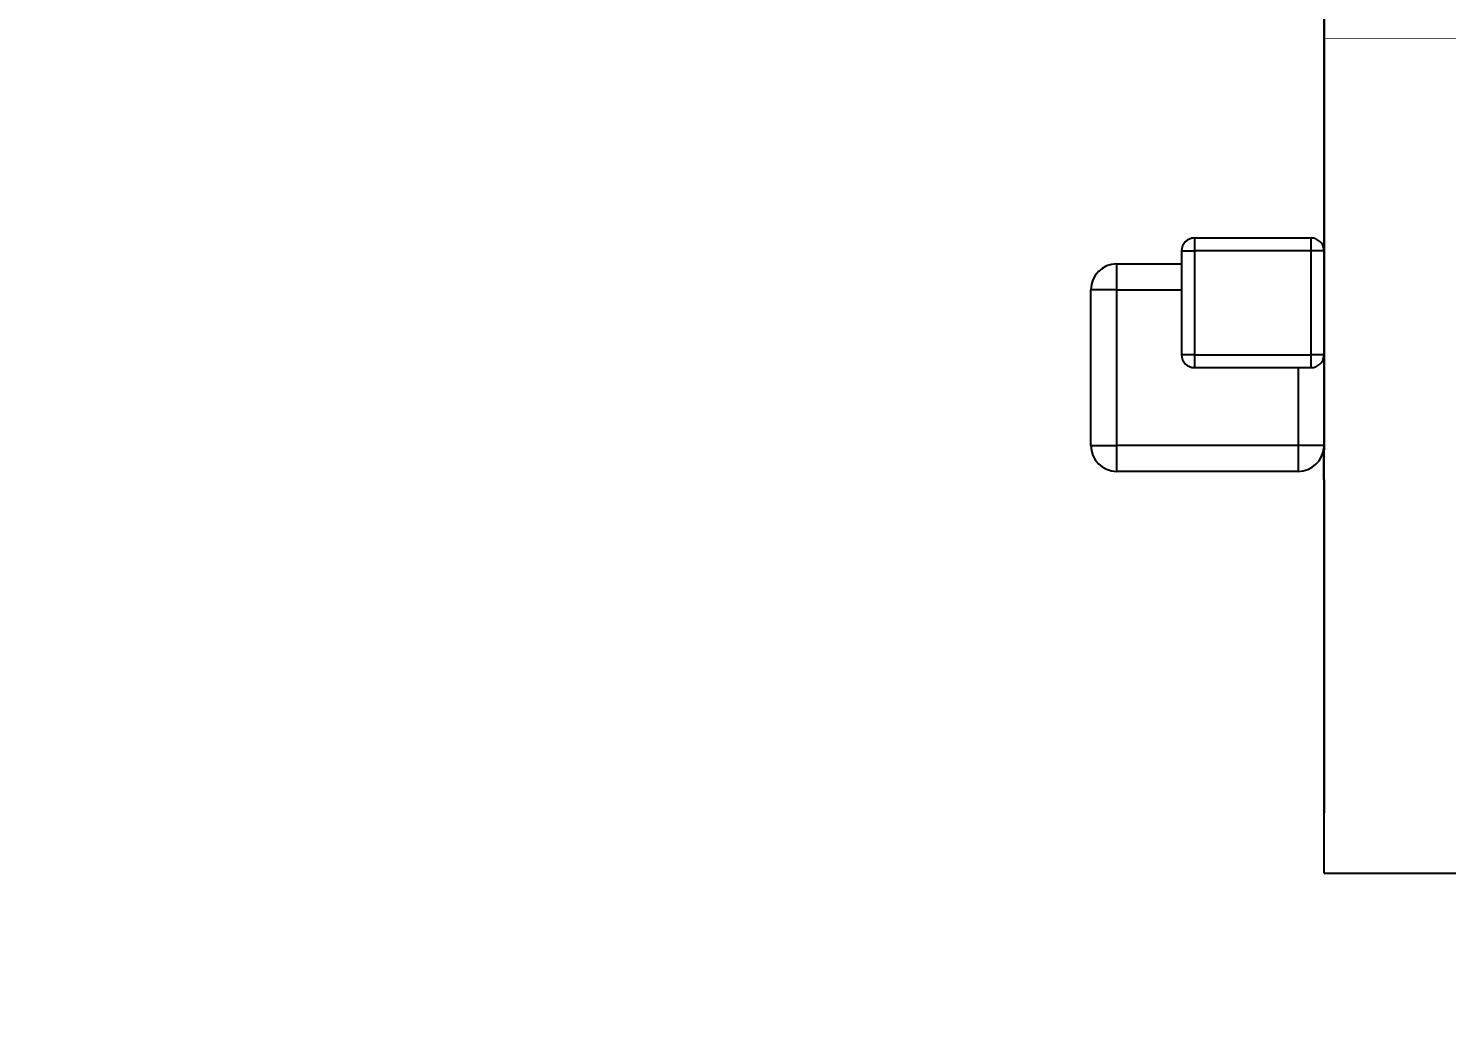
# Model space of a CAD drawing. Extents: x 68 to 194, y 85 to 140.
# Drawn here: x 179.54 to 185.02, y 92.38 to 96.21 of the extents above; entities that cross this region are included whole.
import ezdxf
from ezdxf.enums import TextEntityAlignment as Align

# ---------------------------------------------------------------- set-up
doc = ezdxf.new("R2010")
doc.units = 0
doc.layers.get('0').update_dxf_attribs({"linetype": 'CONTINUOUS'})
doc.layers.add('Dimension011', color=7, linetype='CONTINUOUS')
doc.layers.add('View005', color=7, linetype='CONTINUOUS')
doc.styles.get("Standard").update_dxf_attribs({"font": 'arial.ttf'})
doc.dimstyles.get("Standard").update_dxf_attribs({"dimscale": 0, "dimtxt": 2.5, "dimasz": 2.5, "dimexe": 1.25, "dimexo": 0.625, "dimtad": 1, "dimtxsty": 'STANDARD', "dimcen": 2.5, "dimazin": 3, "dimtfac": 1, "dimtmove": 0, "dimatfit": 3})

# ---------------------------------------------------------------- blocks, each defined once
blk = doc.blocks.new('*Dimension011')
at = {"color": 0}
for points in [[(179.542, 97.8016), (179.542, 96.9682), (184.542, 97.3849)], [(190.142, 97.8016), (190.142, 96.9682), (185.142, 97.3849)]]:
    blk.add_solid(points, dxfattribs=at)
at = {"layer": 'Dimension011'}
for p, q in [((184.542, 92.95), (184.542, 97.3849)), ((185.142, 97.3849), (184.542, 97.3849)), ((185.142, 92.95), (185.142, 97.3849))]:
    blk.add_line(p, q, dxfattribs=at)
blk.add_text('0.60', height=3.5, dxfattribs=at).set_placement((187.601, 97.3849), align=Align.CENTER)

msp = doc.modelspace()

# ---------------------------------------------------------------- linework, layer by layer
at = {"layer": 'View005'}
for p, q in [((184.542, 92.95), (184.542, 101.35)), ((184.542, 92.95), (184.542, 101.35)), ((184.542, 92.95), (184.542, 101.35)), ((184.541, 96.1675), (184.542, 96.1675)), ((184.541, 96.1675), (184.542, 96.1675)), ((184.541, 96.1175), (184.542, 96.1175)), ((184.541, 96.1175), (184.542, 96.1175)), ((184.541, 95.4825), (184.542, 95.4825)), ((184.541, 95.4825), (184.542, 95.4825)), ((184.492, 95.4), (184.042, 95.4)), ((184.492, 95.4), (184.042, 95.4)), ((184.492, 95.4), (184.042, 95.4)), ((184.492, 95.4), (184.042, 95.4)), ((184.492, 95.4), (184.042, 95.4)), ((184.492, 95.4), (184.042, 95.4)), ((183.992, 95.35), (183.992, 94.95)), ((183.992, 95.35), (183.992, 94.95)), ((183.992, 95.35), (183.992, 94.95)), ((183.992, 95.35), (183.992, 94.95)), ((183.992, 95.35), (183.992, 94.95)), ((183.992, 95.35), (183.992, 94.95)), ((184.042, 95.35), (184.042, 94.95)), ((184.042, 95.35), (184.042, 94.95)), ((184.492, 95.35), (184.042, 95.35)), ((184.492, 95.35), (184.042, 95.35)), ((184.042, 95.35), (184.042, 94.95)), ((184.042, 95.35), (184.042, 94.95)), ((184.492, 95.35), (184.042, 95.35)), ((184.492, 95.35), (184.042, 95.35)), ((184.042, 95.35), (184.042, 94.95)), ((184.492, 95.35), (184.042, 95.35)), ((184.042, 95.35), (184.042, 94.95)), ((184.492, 95.35), (184.042, 95.35)), ((184.492, 94.95), (184.492, 95.35)), ((184.492, 94.95), (184.492, 95.35)), ((184.492, 94.95), (184.492, 95.35)), ((184.492, 94.95), (184.492, 95.35)), ((184.492, 94.95), (184.492, 95.35)), ((184.492, 94.95), (184.492, 95.35)), ((183.742, 95.3), (183.992, 95.3)), ((183.742, 95.3), (183.992, 95.3)), ((183.742, 95.3), (183.992, 95.3)), ((183.742, 95.3), (183.992, 95.3)), ((183.742, 95.3), (183.992, 95.3)), ((183.742, 95.3), (183.992, 95.3)), ((183.642, 94.6), (183.642, 95.2)), ((183.642, 94.6), (183.642, 95.2)), ((183.642, 94.6), (183.642, 95.2)), ((183.642, 94.6), (183.642, 95.2)), ((183.642, 94.6), (183.642, 95.2)), ((183.642, 94.6), (183.642, 95.2)), ((183.742, 94.6), (183.742, 95.2)), ((183.742, 94.6), (183.742, 95.2)), ((183.742, 95.2), (183.992, 95.2)), ((183.742, 95.2), (183.992, 95.2)), ((183.742, 94.6), (183.742, 95.2)), ((183.742, 94.6), (183.742, 95.2)), ((183.742, 95.2), (183.992, 95.2)), ((183.742, 95.2), (183.992, 95.2)), ((183.742, 94.6), (183.742, 95.2)), ((183.742, 95.2), (183.992, 95.2)), ((183.742, 94.6), (183.742, 95.2)), ((183.742, 95.2), (183.992, 95.2)), ((184.541, 95.2175), (184.542, 95.2175)), ((184.541, 95.2175), (184.542, 95.2175)), ((184.042, 94.95), (184.492, 94.95)), ((184.042, 94.95), (184.492, 94.95)), ((184.042, 94.95), (184.492, 94.95)), ((184.042, 94.95), (184.492, 94.95)), ((184.042, 94.95), (184.492, 94.95)), ((184.042, 94.95), (184.492, 94.95)), ((184.042, 94.9), (184.492, 94.9)), ((184.042, 94.9), (184.492, 94.9)), ((184.042, 94.9), (184.492, 94.9)), ((184.042, 94.9), (184.492, 94.9)), ((184.042, 94.9), (184.492, 94.9)), ((184.042, 94.9), (184.492, 94.9)), ((184.442, 94.9), (184.442, 94.6)), ((184.442, 94.9), (184.442, 94.6)), ((184.442, 94.9), (184.442, 94.6)), ((184.442, 94.9), (184.442, 94.6)), ((184.442, 94.9), (184.442, 94.6)), ((184.442, 94.9), (184.442, 94.6)), ((184.442, 94.6), (183.742, 94.6)), ((184.442, 94.6), (183.742, 94.6)), ((184.442, 94.6), (183.742, 94.6)), ((184.442, 94.6), (183.742, 94.6)), ((184.442, 94.6), (183.742, 94.6)), ((184.442, 94.6), (183.742, 94.6)), ((184.541, 94.4675), (184.541, 94.5825)), ((184.541, 94.4675), (184.541, 94.5825)), ((184.541, 94.5825), (184.542, 94.5825)), ((184.541, 94.5825), (184.542, 94.5825)), ((184.542, 94.4675), (184.542, 94.5825)), ((184.542, 94.4675), (184.542, 94.5825)), ((184.442, 94.5), (183.742, 94.5)), ((184.442, 94.5), (183.742, 94.5)), ((184.442, 94.5), (183.742, 94.5)), ((184.442, 94.5), (183.742, 94.5)), ((184.442, 94.5), (183.742, 94.5)), ((184.442, 94.5), (183.742, 94.5)), ((184.541, 94.4675), (184.542, 94.4675)), ((184.541, 94.4675), (184.542, 94.4675)), ((184.541, 94.2675), (184.542, 94.2675)), ((184.541, 94.2675), (184.542, 94.2675)), ((184.541, 93.6325), (184.542, 93.6325)), ((184.541, 93.6325), (184.542, 93.6325)), ((184.541, 93.3825), (184.542, 93.3825)), ((184.541, 93.3825), (184.542, 93.3825)), ((184.541, 93.3325), (184.542, 93.3325)), ((184.541, 93.3325), (184.542, 93.3325)), ((184.541, 93.1825), (184.542, 93.1825)), ((184.541, 93.1825), (184.542, 93.1825)), ((184.542, 92.95), (185.142, 92.95)), ((184.542, 92.95), (185.142, 92.95))]:
    msp.add_line(p, q, dxfattribs=at)
for centre, radius, start, end in [((184.042, 95.35), 0.05, 90, 180), ((184.042, 95.35), 0.05, 90, 180), ((184.042, 95.35), 0.05, 90, -180), ((184.042, 95.35), 0.05, 90, -180), ((184.042, 95.35), 0.05, 90, -180), ((184.042, 95.35), 0.05, 90, -180), ((184.042, 95.35), 0.05, 90, 180), ((184.042, 95.35), 0.05, 90, 180), ((184.492, 95.35), 0.05, 4.8088, 90), ((184.492, 95.35), 0.05, 4.8088, 90), ((184.492, 95.35), 0.05, 4.8088, 90), ((184.492, 95.35), 0.05, 4.8088, 90), ((184.492, 95.35), 0.05, 4.8088, 90), ((184.492, 95.35), 0.05, 4.8088, 90), ((184.492, 95.35), 0.05, 4.8088, 90), ((184.492, 95.35), 0.05, 4.8088, 90), ((184.492, 95.35), 0.05, 0, 0.3624), ((184.492, 95.35), 0.05, 0, 0.3624), ((184.492, 95.35), 0.05, 0, 0.3624), ((184.492, 95.35), 0.05, 0, 0.3624), ((184.492, 95.35), 0.05, 0, 0.3624), ((184.492, 95.35), 0.05, 0, 0.3624), ((184.492, 95.35), 0.05, 0, 0.3624), ((184.492, 95.35), 0.05, 0, 0.3624), ((183.742, 95.2), 0.1, 90, 180), ((183.742, 95.2), 0.1, 90, 180), ((183.742, 95.2), 0.1, 90, 180), ((183.742, 95.2), 0.1, 90, 180), ((183.742, 95.2), 0.1, 90, 180), ((183.742, 95.2), 0.1, 90, 180), ((183.742, 95.2), 0.1, 90, 180), ((183.742, 95.2), 0.1, 90, 180), ((184.042, 94.95), 0.05, 180, -90), ((184.042, 94.95), 0.05, 180, -90), ((184.042, 94.95), 0.05, 180, -90), ((184.042, 94.95), 0.05, 180, -90), ((184.042, 94.95), 0.05, 180, -90), ((184.042, 94.95), 0.05, 180, -90), ((184.042, 94.95), 0.05, 180, -90), ((184.042, 94.95), 0.05, 180, -90), ((184.492, 94.95), 0.05, -90, -4.8088), ((184.492, 94.95), 0.05, -90, -4.8088), ((184.492, 94.95), 0.05, -90, -4.8088), ((184.492, 94.95), 0.05, -90, -4.8088), ((184.492, 94.95), 0.05, -90, -4.8088), ((184.492, 94.95), 0.05, -90, -4.8088), ((184.492, 94.95), 0.05, -90, -4.8088), ((184.492, 94.95), 0.05, -90, -4.8088), ((184.492, 94.95), 0.05, -0.3624, 0), ((184.492, 94.95), 0.05, -0.3624, 0), ((184.492, 94.95), 0.05, -0.3624, 0), ((184.492, 94.95), 0.05, -0.3624, 0), ((184.492, 94.95), 0.05, -0.3624, 0), ((184.492, 94.95), 0.05, -0.3624, 0), ((184.492, 94.95), 0.05, -0.3624, 0), ((184.492, 94.95), 0.05, -0.3624, 0), ((183.742, 94.6), 0.1, 180, -90), ((183.742, 94.6), 0.1, 180, -90), ((183.742, 94.6), 0.1, 180, -90), ((183.742, 94.6), 0.1, 180, -90), ((183.742, 94.6), 0.1, 180, -90), ((183.742, 94.6), 0.1, 180, -90), ((183.742, 94.6), 0.1, 180, -90), ((183.742, 94.6), 0.1, 180, -90), ((184.442, 94.6), 0.1, -90, -3.3998), ((184.442, 94.6), 0.1, -90, -3.3998), ((184.442, 94.6), 0.1, -90, -3.3998), ((184.442, 94.6), 0.1, -90, -3.3998), ((184.442, 94.6), 0.1, -90, -3.3998), ((184.442, 94.6), 0.1, -90, -3.3998), ((184.442, 94.6), 0.1, -90, -3.3998), ((184.442, 94.6), 0.1, -90, -3.3998), ((184.442, 94.6), 0.1, -90, -3.3998), ((184.442, 94.6), 0.1, -90, -3.3998), ((184.442, 94.6), 0.1, -90, -3.3998), ((184.442, 94.6), 0.1, -90, -3.3998), ((184.442, 94.6), 0.1, -90, -3.3998), ((184.442, 94.6), 0.1, -90, -3.3998), ((184.442, 94.6), 0.1, -90, -3.3998), ((184.442, 94.6), 0.1, -90, -3.3998), ((184.442, 94.6), 0.1, -90, -3.3998), ((184.442, 94.6), 0.1, -90, -3.3998), ((184.442, 94.6), 0.1, -0.2562, 0), ((184.442, 94.6), 0.1, -0.2562, 0), ((184.442, 94.6), 0.1, -0.2562, 0), ((184.442, 94.6), 0.1, -0.2562, 0), ((184.442, 94.6), 0.1, -0.2562, 0), ((184.442, 94.6), 0.1, -0.2562, 0), ((184.442, 94.6), 0.1, -0.2562, 0), ((184.442, 94.6), 0.1, -0.2562, 0), ((184.442, 94.6), 0.1, -0.2562, 0), ((184.442, 94.6), 0.1, -0.2562, 0), ((184.442, 94.6), 0.1, -0.2562, 0), ((184.442, 94.6), 0.1, -0.2562, 0), ((184.442, 94.6), 0.1, -0.2562, 0), ((184.442, 94.6), 0.1, -0.2562, 0), ((184.442, 94.6), 0.1, -0.2562, 0), ((184.442, 94.6), 0.1, -0.2562, 0), ((184.442, 94.6), 0.1, -0.2562, 0), ((184.442, 94.6), 0.1, -0.2562, 0)]:
    msp.add_arc(centre, radius, start, end, dxfattribs=at)
for points, degree in [([(184.541, 96.2675), (184.541, 96.2651), (184.541, 96.1675)], 2), ([(184.541, 96.2675), (184.541, 96.2651), (184.541, 96.1675)], 2), ([(184.542, 96.2675), (184.542, 96.2651), (184.542, 96.1675)], 2), ([(184.542, 96.2675), (184.542, 96.2651), (184.542, 96.1675)], 2), ([(184.541, 96.1675), (184.541, 96.1669), (184.541, 96.1175)], 2), ([(184.541, 96.1675), (184.541, 96.1669), (184.541, 96.1175)], 2), ([(184.542, 96.1675), (184.542, 96.1669), (184.542, 96.1175)], 2), ([(184.542, 96.1675), (184.542, 96.1669), (184.542, 96.1175)], 2), ([(184.541, 95.4825), (184.541, 95.3996), (184.541, 95.3004), (184.541, 95.2175)], 3), ([(184.541, 95.4825), (184.541, 95.3996), (184.541, 95.3004), (184.541, 95.2175)], 3), ([(184.542, 95.4825), (184.542, 95.3996), (184.542, 95.3004), (184.542, 95.2175)], 3), ([(184.542, 95.4825), (184.542, 95.3996), (184.542, 95.3004), (184.542, 95.2175)], 3), ([(184.042, 95.4), (184.042, 95.4006), (184.042, 95.3767), (184.042, 95.35)], 3), ([(184.042, 95.4), (184.042, 95.4006), (184.042, 95.3767), (184.042, 95.35)], 3), ([(184.042, 95.4), (184.042, 95.4006), (184.042, 95.3767), (184.042, 95.35)], 3), ([(184.042, 95.4), (184.042, 95.4006), (184.042, 95.3767), (184.042, 95.35)], 3), ([(184.042, 95.4), (184.042, 95.4006), (184.042, 95.3767), (184.042, 95.35)], 3), ([(184.042, 95.4), (184.042, 95.4006), (184.042, 95.3767), (184.042, 95.35)], 3), ([(184.492, 95.35), (184.492, 95.3767), (184.492, 95.4006), (184.492, 95.4)], 3), ([(184.492, 95.35), (184.492, 95.3767), (184.492, 95.4006), (184.492, 95.4)], 3), ([(184.492, 95.35), (184.492, 95.3767), (184.492, 95.4006), (184.492, 95.4)], 3), ([(184.492, 95.35), (184.492, 95.3767), (184.492, 95.4006), (184.492, 95.4)], 3), ([(184.492, 95.35), (184.492, 95.3767), (184.492, 95.4006), (184.492, 95.4)], 3), ([(184.492, 95.35), (184.492, 95.3767), (184.492, 95.4006), (184.492, 95.4)], 3), ([(183.992, 95.35), (183.991, 95.35), (184.015, 95.35), (184.042, 95.35)], 3), ([(183.992, 95.35), (183.991, 95.35), (184.015, 95.35), (184.042, 95.35)], 3), ([(183.992, 95.35), (183.991, 95.35), (184.015, 95.35), (184.042, 95.35)], 3), ([(183.992, 95.35), (183.991, 95.35), (184.015, 95.35), (184.042, 95.35)], 3), ([(183.992, 95.35), (183.991, 95.35), (184.015, 95.35), (184.042, 95.35)], 3), ([(183.992, 95.35), (183.991, 95.35), (184.015, 95.35), (184.042, 95.35)], 3), ([(184.541, 95.35), (184.54, 95.35), (184.517, 95.35), (184.492, 95.35)], 3), ([(184.541, 95.35), (184.54, 95.35), (184.517, 95.35), (184.492, 95.35)], 3), ([(184.541, 95.35), (184.54, 95.35), (184.517, 95.35), (184.492, 95.35)], 3), ([(184.541, 95.35), (184.54, 95.35), (184.517, 95.35), (184.492, 95.35)], 3), ([(184.541, 95.35), (184.54, 95.35), (184.517, 95.35), (184.492, 95.35)], 3), ([(184.541, 95.35), (184.54, 95.35), (184.517, 95.35), (184.492, 95.35)], 3), ([(184.542, 95.35), (184.542, 95.35)], 1), ([(184.542, 95.35), (184.542, 95.35)], 1), ([(184.542, 95.35), (184.542, 95.35)], 1), ([(184.542, 95.35), (184.542, 95.35)], 1), ([(184.542, 95.35), (184.542, 95.35)], 1), ([(184.542, 95.35), (184.542, 95.35)], 1), ([(183.742, 95.2), (183.742, 95.2535), (183.742, 95.3011), (183.742, 95.3)], 3), ([(183.742, 95.2), (183.742, 95.2535), (183.742, 95.3011), (183.742, 95.3)], 3), ([(183.742, 95.2), (183.742, 95.2535), (183.742, 95.3011), (183.742, 95.3)], 3), ([(183.742, 95.2), (183.742, 95.2535), (183.742, 95.3011), (183.742, 95.3)], 3), ([(183.742, 95.2), (183.742, 95.2535), (183.742, 95.3011), (183.742, 95.3)], 3), ([(183.742, 95.2), (183.742, 95.2535), (183.742, 95.3011), (183.742, 95.3)], 3), ([(183.742, 95.2), (183.688, 95.2), (183.641, 95.2), (183.642, 95.2)], 3), ([(183.742, 95.2), (183.688, 95.2), (183.641, 95.2), (183.642, 95.2)], 3), ([(183.742, 95.2), (183.688, 95.2), (183.641, 95.2), (183.642, 95.2)], 3), ([(183.742, 95.2), (183.688, 95.2), (183.641, 95.2), (183.642, 95.2)], 3), ([(183.742, 95.2), (183.688, 95.2), (183.641, 95.2), (183.642, 95.2)], 3), ([(183.742, 95.2), (183.688, 95.2), (183.641, 95.2), (183.642, 95.2)], 3), ([(184.042, 94.95), (184.015, 94.95), (183.991, 94.95), (183.992, 94.95)], 3), ([(184.042, 94.95), (184.015, 94.95), (183.991, 94.95), (183.992, 94.95)], 3), ([(184.042, 94.95), (184.015, 94.95), (183.991, 94.95), (183.992, 94.95)], 3), ([(184.042, 94.95), (184.015, 94.95), (183.991, 94.95), (183.992, 94.95)], 3), ([(184.042, 94.95), (184.015, 94.95), (183.991, 94.95), (183.992, 94.95)], 3), ([(184.042, 94.95), (184.015, 94.95), (183.991, 94.95), (183.992, 94.95)], 3), ([(184.042, 94.95), (184.042, 94.9233), (184.042, 94.8994), (184.042, 94.9)], 3), ([(184.042, 94.95), (184.042, 94.9233), (184.042, 94.8994), (184.042, 94.9)], 3), ([(184.042, 94.95), (184.042, 94.9233), (184.042, 94.8994), (184.042, 94.9)], 3), ([(184.042, 94.95), (184.042, 94.9233), (184.042, 94.8994), (184.042, 94.9)], 3), ([(184.042, 94.95), (184.042, 94.9233), (184.042, 94.8994), (184.042, 94.9)], 3), ([(184.042, 94.95), (184.042, 94.9233), (184.042, 94.8994), (184.042, 94.9)], 3), ([(184.492, 94.9), (184.492, 94.8994), (184.492, 94.9233), (184.492, 94.95)], 3), ([(184.541, 94.95), (184.54, 94.95), (184.517, 94.95), (184.492, 94.95)], 3), ([(184.492, 94.9), (184.492, 94.8994), (184.492, 94.9233), (184.492, 94.95)], 3), ([(184.541, 94.95), (184.54, 94.95), (184.517, 94.95), (184.492, 94.95)], 3), ([(184.492, 94.9), (184.492, 94.8994), (184.492, 94.9233), (184.492, 94.95)], 3), ([(184.541, 94.95), (184.54, 94.95), (184.517, 94.95), (184.492, 94.95)], 3), ([(184.492, 94.9), (184.492, 94.8994), (184.492, 94.9233), (184.492, 94.95)], 3), ([(184.541, 94.95), (184.54, 94.95), (184.517, 94.95), (184.492, 94.95)], 3), ([(184.492, 94.9), (184.492, 94.8994), (184.492, 94.9233), (184.492, 94.95)], 3), ([(184.541, 94.95), (184.54, 94.95), (184.517, 94.95), (184.492, 94.95)], 3), ([(184.492, 94.9), (184.492, 94.8994), (184.492, 94.9233), (184.492, 94.95)], 3), ([(184.541, 94.95), (184.54, 94.95), (184.517, 94.95), (184.492, 94.95)], 3), ([(184.542, 94.95), (184.542, 94.95)], 1), ([(184.542, 94.95), (184.542, 94.95)], 1), ([(184.542, 94.95), (184.542, 94.95)], 1), ([(184.542, 94.95), (184.542, 94.95)], 1), ([(184.542, 94.95), (184.542, 94.95)], 1), ([(184.542, 94.95), (184.542, 94.95)], 1), ([(183.642, 94.6), (183.641, 94.6), (183.688, 94.6), (183.742, 94.6)], 3), ([(183.642, 94.6), (183.641, 94.6), (183.688, 94.6), (183.742, 94.6)], 3), ([(183.642, 94.6), (183.641, 94.6), (183.688, 94.6), (183.742, 94.6)], 3), ([(183.642, 94.6), (183.641, 94.6), (183.688, 94.6), (183.742, 94.6)], 3), ([(183.642, 94.6), (183.641, 94.6), (183.688, 94.6), (183.742, 94.6)], 3), ([(183.642, 94.6), (183.641, 94.6), (183.688, 94.6), (183.742, 94.6)], 3), ([(183.742, 94.5), (183.742, 94.4989), (183.742, 94.5465), (183.742, 94.6)], 3), ([(183.742, 94.5), (183.742, 94.4989), (183.742, 94.5465), (183.742, 94.6)], 3), ([(183.742, 94.5), (183.742, 94.4989), (183.742, 94.5465), (183.742, 94.6)], 3), ([(183.742, 94.5), (183.742, 94.4989), (183.742, 94.5465), (183.742, 94.6)], 3), ([(183.742, 94.5), (183.742, 94.4989), (183.742, 94.5465), (183.742, 94.6)], 3), ([(183.742, 94.5), (183.742, 94.4989), (183.742, 94.5465), (183.742, 94.6)], 3), ([(184.442, 94.6), (184.442, 94.5465), (184.442, 94.4989), (184.442, 94.5)], 3), ([(184.442, 94.6), (184.442, 94.5465), (184.442, 94.4989), (184.442, 94.5)], 3), ([(184.541, 94.6), (184.539, 94.6), (184.493, 94.6), (184.442, 94.6)], 3), ([(184.541, 94.6), (184.539, 94.6), (184.493, 94.6), (184.442, 94.6)], 3), ([(184.442, 94.6), (184.442, 94.5465), (184.442, 94.4989), (184.442, 94.5)], 3), ([(184.442, 94.6), (184.442, 94.5465), (184.442, 94.4989), (184.442, 94.5)], 3), ([(184.541, 94.6), (184.539, 94.6), (184.493, 94.6), (184.442, 94.6)], 3), ([(184.541, 94.6), (184.539, 94.6), (184.493, 94.6), (184.442, 94.6)], 3), ([(184.442, 94.6), (184.442, 94.5465), (184.442, 94.4989), (184.442, 94.5)], 3), ([(184.541, 94.6), (184.539, 94.6), (184.493, 94.6), (184.442, 94.6)], 3), ([(184.442, 94.6), (184.442, 94.5465), (184.442, 94.4989), (184.442, 94.5)], 3), ([(184.541, 94.6), (184.539, 94.6), (184.493, 94.6), (184.442, 94.6)], 3), ([(184.542, 94.6), (184.542, 94.6)], 1), ([(184.542, 94.6), (184.542, 94.6)], 1), ([(184.542, 94.6), (184.542, 94.6)], 1), ([(184.542, 94.6), (184.542, 94.6)], 1), ([(184.542, 94.6), (184.542, 94.6)], 1), ([(184.542, 94.6), (184.542, 94.6)], 1), ([(184.541, 94.4675), (184.541, 94.4687), (184.541, 94.386), (184.541, 94.2675)], 3), ([(184.541, 94.4675), (184.541, 94.4687), (184.541, 94.386), (184.541, 94.2675)], 3), ([(184.542, 94.4675), (184.542, 94.4687), (184.542, 94.386), (184.542, 94.2675)], 3), ([(184.542, 94.4675), (184.542, 94.4687), (184.542, 94.386), (184.542, 94.2675)], 3), ([(184.541, 93.6325), (184.541, 93.4901), (184.541, 93.3805), (184.541, 93.3825)], 3), ([(184.541, 93.6325), (184.541, 93.4901), (184.541, 93.3805), (184.541, 93.3825)], 3), ([(184.542, 93.6325), (184.542, 93.4901), (184.542, 93.3805), (184.542, 93.3825)], 3), ([(184.542, 93.6325), (184.542, 93.4901), (184.542, 93.3805), (184.542, 93.3825)], 3), ([(184.541, 93.3825), (184.541, 93.3331), (184.541, 93.3325)], 2), ([(184.541, 93.3825), (184.541, 93.3331), (184.541, 93.3325)], 2), ([(184.542, 93.3825), (184.542, 93.3331), (184.542, 93.3325)], 2), ([(184.542, 93.3825), (184.542, 93.3331), (184.542, 93.3325)], 2), ([(184.541, 93.3325), (184.541, 93.2405), (184.541, 93.1819), (184.541, 93.1825)], 3), ([(184.541, 93.3325), (184.541, 93.2405), (184.541, 93.1819), (184.541, 93.1825)], 3), ([(184.542, 93.3325), (184.542, 93.2405), (184.542, 93.1819), (184.542, 93.1825)], 3), ([(184.542, 93.3325), (184.542, 93.2405), (184.542, 93.1819), (184.542, 93.1825)], 3)]:
    msp.add_open_spline(points, degree=degree, dxfattribs=at)
for points in [[(184.541, 96.1175), (184.541, 96.1135), (184.541, 96.1095), (184.541, 96.0978), (184.541, 96.0861), (184.541, 96.0671), (184.541, 96.0482), (184.541, 96.0231), (184.541, 95.998), (184.541, 95.9679), (184.541, 95.9378), (184.541, 95.8716), (184.541, 95.8), (184.541, 95.7647), (184.541, 95.7293), (184.541, 95.6603), (184.541, 95.602), (184.541, 95.5769), (184.541, 95.5518), (184.541, 95.5329), (184.541, 95.5139), (184.541, 95.5022), (184.541, 95.4905), (184.541, 95.4865), (184.541, 95.4825)], [(184.541, 96.1175), (184.541, 96.1135), (184.541, 96.1095), (184.541, 96.0978), (184.541, 96.0861), (184.541, 96.0671), (184.541, 96.0482), (184.541, 96.0231), (184.541, 95.998), (184.541, 95.9679), (184.541, 95.9378), (184.541, 95.8716), (184.541, 95.8), (184.541, 95.7647), (184.541, 95.7293), (184.541, 95.6603), (184.541, 95.602), (184.541, 95.5769), (184.541, 95.5518), (184.541, 95.5329), (184.541, 95.5139), (184.541, 95.5022), (184.541, 95.4905), (184.541, 95.4865), (184.541, 95.4825)], [(184.542, 96.1175), (184.542, 96.1135), (184.542, 96.1095), (184.542, 96.0978), (184.542, 96.0861), (184.542, 96.0671), (184.542, 96.0482), (184.542, 96.0231), (184.542, 95.998), (184.542, 95.9679), (184.542, 95.9378), (184.542, 95.8716), (184.542, 95.8), (184.542, 95.7647), (184.542, 95.7293), (184.542, 95.6603), (184.542, 95.602), (184.542, 95.5769), (184.542, 95.5518), (184.542, 95.5329), (184.542, 95.5139), (184.542, 95.5022), (184.542, 95.4905), (184.542, 95.4865), (184.542, 95.4825)], [(184.542, 96.1175), (184.542, 96.1135), (184.542, 96.1095), (184.542, 96.0978), (184.542, 96.0861), (184.542, 96.0671), (184.542, 96.0482), (184.542, 96.0231), (184.542, 95.998), (184.542, 95.9679), (184.542, 95.9378), (184.542, 95.8716), (184.542, 95.8), (184.542, 95.7647), (184.542, 95.7293), (184.542, 95.6603), (184.542, 95.602), (184.542, 95.5769), (184.542, 95.5518), (184.542, 95.5329), (184.542, 95.5139), (184.542, 95.5022), (184.542, 95.4905), (184.542, 95.4865), (184.542, 95.4825)], [(184.541, 95.2175), (184.541, 95.2135), (184.541, 95.2095), (184.541, 95.1978), (184.541, 95.1861), (184.541, 95.1671), (184.541, 95.1482), (184.541, 95.1231), (184.541, 95.098), (184.541, 95.0679), (184.541, 95.0378), (184.541, 94.9716), (184.541, 94.9), (184.541, 94.8647), (184.541, 94.8293), (184.541, 94.7603), (184.541, 94.702), (184.541, 94.6769), (184.541, 94.6518), (184.541, 94.6329), (184.541, 94.6139), (184.541, 94.6022), (184.541, 94.5905), (184.541, 94.5865), (184.541, 94.5825)], [(184.541, 95.2175), (184.541, 95.2135), (184.541, 95.2095), (184.541, 95.1978), (184.541, 95.1861), (184.541, 95.1671), (184.541, 95.1482), (184.541, 95.1231), (184.541, 95.098), (184.541, 95.0679), (184.541, 95.0378), (184.541, 94.9716), (184.541, 94.9), (184.541, 94.8647), (184.541, 94.8293), (184.541, 94.7603), (184.541, 94.702), (184.541, 94.6769), (184.541, 94.6518), (184.541, 94.6329), (184.541, 94.6139), (184.541, 94.6022), (184.541, 94.5905), (184.541, 94.5865), (184.541, 94.5825)], [(184.542, 95.2175), (184.542, 95.2135), (184.542, 95.2095), (184.542, 95.1978), (184.542, 95.1861), (184.542, 95.1671), (184.542, 95.1482), (184.542, 95.1231), (184.542, 95.098), (184.542, 95.0679), (184.542, 95.0378), (184.542, 94.9716), (184.542, 94.9), (184.542, 94.8647), (184.542, 94.8293), (184.542, 94.7603), (184.542, 94.702), (184.542, 94.6769), (184.542, 94.6518), (184.542, 94.6329), (184.542, 94.6139), (184.542, 94.6022), (184.542, 94.5905), (184.542, 94.5865), (184.542, 94.5825)], [(184.542, 95.2175), (184.542, 95.2135), (184.542, 95.2095), (184.542, 95.1978), (184.542, 95.1861), (184.542, 95.1671), (184.542, 95.1482), (184.542, 95.1231), (184.542, 95.098), (184.542, 95.0679), (184.542, 95.0378), (184.542, 94.9716), (184.542, 94.9), (184.542, 94.8647), (184.542, 94.8293), (184.542, 94.7603), (184.542, 94.702), (184.542, 94.6769), (184.542, 94.6518), (184.542, 94.6329), (184.542, 94.6139), (184.542, 94.6022), (184.542, 94.5905), (184.542, 94.5865), (184.542, 94.5825)], [(184.541, 94.2675), (184.541, 94.2635), (184.541, 94.2595), (184.541, 94.2478), (184.541, 94.2361), (184.541, 94.2171), (184.541, 94.1982), (184.541, 94.1731), (184.541, 94.148), (184.541, 94.1179), (184.541, 94.0878), (184.541, 94.0216), (184.541, 93.95), (184.541, 93.9147), (184.541, 93.8793), (184.541, 93.8103), (184.541, 93.752), (184.541, 93.7269), (184.541, 93.7018), (184.541, 93.6829), (184.541, 93.6639), (184.541, 93.6522), (184.541, 93.6405), (184.541, 93.6365), (184.541, 93.6325)], [(184.541, 94.2675), (184.541, 94.2635), (184.541, 94.2595), (184.541, 94.2478), (184.541, 94.2361), (184.541, 94.2171), (184.541, 94.1982), (184.541, 94.1731), (184.541, 94.148), (184.541, 94.1179), (184.541, 94.0878), (184.541, 94.0216), (184.541, 93.95), (184.541, 93.9147), (184.541, 93.8793), (184.541, 93.8103), (184.541, 93.752), (184.541, 93.7269), (184.541, 93.7018), (184.541, 93.6829), (184.541, 93.6639), (184.541, 93.6522), (184.541, 93.6405), (184.541, 93.6365), (184.541, 93.6325)], [(184.542, 94.2675), (184.542, 94.2635), (184.542, 94.2595), (184.542, 94.2478), (184.542, 94.2361), (184.542, 94.2171), (184.542, 94.1982), (184.542, 94.1731), (184.542, 94.148), (184.542, 94.1179), (184.542, 94.0878), (184.542, 94.0216), (184.542, 93.95), (184.542, 93.9147), (184.542, 93.8793), (184.542, 93.8103), (184.542, 93.752), (184.542, 93.7269), (184.542, 93.7018), (184.542, 93.6829), (184.542, 93.6639), (184.542, 93.6522), (184.542, 93.6405), (184.542, 93.6365), (184.542, 93.6325)], [(184.542, 94.2675), (184.542, 94.2635), (184.542, 94.2595), (184.542, 94.2478), (184.542, 94.2361), (184.542, 94.2171), (184.542, 94.1982), (184.542, 94.1731), (184.542, 94.148), (184.542, 94.1179), (184.542, 94.0878), (184.542, 94.0216), (184.542, 93.95), (184.542, 93.9147), (184.542, 93.8793), (184.542, 93.8103), (184.542, 93.752), (184.542, 93.7269), (184.542, 93.7018), (184.542, 93.6829), (184.542, 93.6639), (184.542, 93.6522), (184.542, 93.6405), (184.542, 93.6365), (184.542, 93.6325)]]:
    msp.add_open_spline(points, degree=2, knots=[1.5708, 1.5708, 1.5708, 1.7952, 1.7952, 2.0196, 2.0196, 2.24399, 2.24399, 2.46839, 2.46839, 2.69279, 2.69279, 3.14159, 3.14159, 3.36599, 3.36599, 3.81479, 3.81479, 4.03919, 4.03919, 4.26359, 4.26359, 4.48799, 4.48799, 4.71239, 4.71239, 4.71239], dxfattribs=at)

# ---------------------------------------------------------------- dimensions: what is measured, and where the dimension line sits
at = {"layer": 'Dimension011'}
dim = msp.add_linear_dim(base=(187.601, 97.3849), p1=(185.142, 92.95), p2=(184.542, 92.95), text='0.60', dimstyle='STANDARD', dxfattribs=at)
dim.commit()
dim.dimension.update_dxf_attribs({"geometry": '*Dimension011', "text_midpoint": (187.601, 92.3849)})

doc.saveas('drawing.dxf')
